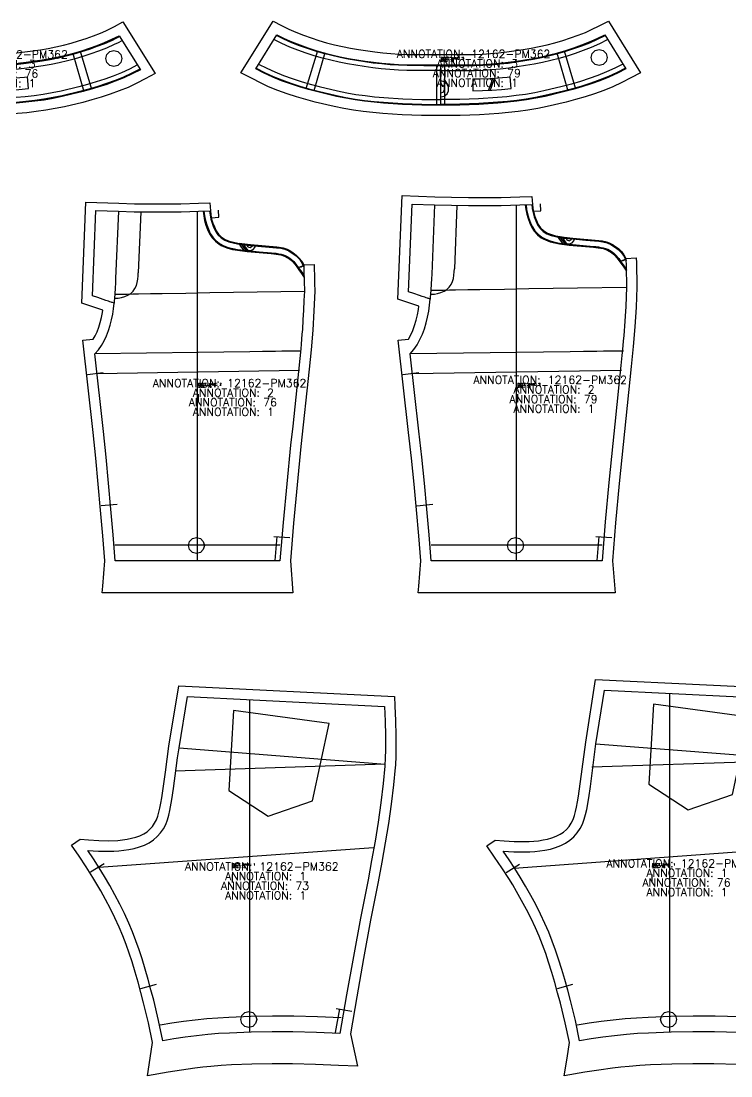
# Model space of a CAD drawing. Extents: x 0 to 3491, y 0 to 2996.
# Drawn here: x 1552 to 2439, y 30 to 1348 of the extents above; entities that cross this region are included whole.
import ezdxf

# ---------------------------------------------------------------- set-up
doc = ezdxf.new("R2010")
doc.units = 0
for name, color, linetype in [('1', 7, 'CONTINUOUS'), ('11', 4, 'CONTINUOUS'), ('14', 7, 'CONTINUOUS'), ('5', 5, 'CONTINUOUS'), ('8', 4, 'CONTINUOUS')]:
    doc.layers.add(name, color=color, linetype=linetype)
doc.styles.get("Standard").update_dxf_attribs({"font": 'txt', "bigfont": ' '})

# ---------------------------------------------------------------- blocks, each defined once
blk = doc.blocks.new('BLK_1_4')
at = {"layer": '1'}
blk.add_lwpolyline([(136.676, 30.3343), (140.1953, 52.3129), (142.8815, 72.0268), (137.7771, 96.7904), (131.9012, 121.6304), (128.511, 134.4808), (125.1208, 147.3312), (121.42, 160.0911), (117.4997, 172.7848), (113.8869, 183.7824), (110.0177, 194.6907), (105.8727, 205.4893), (101.4084, 216.1576), (96.0692, 227.7837), (90.4117, 239.2605), (84.4599, 250.5924), (78.2748, 261.801), (73.5596, 270.0693), (68.6383, 278.2154), (60.0792, 291.5976), (51.3354, 304.8629), (41.8842, 318.7213), (52.623, 326.0464), (63.2043, 325.1395), (75.8118, 324.3294), (88.4024, 324.2393), (99.8407, 324.6911), (105.5105, 325.2813), (111.1447, 326.1365), (116.6729, 327.2236), (122.1048, 328.6726), (127.3201, 330.5329), (132.2974, 332.9053), (136.2254, 335.4992), (139.7784, 338.5958), (142.9432, 342.0947), (145.6256, 345.9704), (147.8188, 350.3718), (149.5447, 355.003), (150.9148, 359.8471), (152.001, 364.7768), (153.3283, 371.342), (154.4437, 377.9465), (159.1005, 410.0882), (161.1827, 426.1988), (163.2648, 442.3094), (175.704, 517.8688), (445.239, 504.4012), (445.8304, 492.6607), (446.5903, 474.0934), (446.9388, 455.7037), (447.0367, 436.9657), (446.8573, 430.0335), (446.2878, 418.4851), (446.116, 415.6485), (444.0479, 394.1383), (441.1514, 369.6922), (437.6617, 345.6365), (433.7347, 321.6434), (429.4843, 297.2969), (424.9695, 272.9972), (415.3802, 224.9104), (415.3782, 224.8996), (415.3763, 224.8887), (406.6626, 176.8846), (398.1802, 129.2238), (390.188, 82.8118), (399.1144, 42.3266), (375.1526, 43.5008), (346.5329, 44.6991), (317.9068, 45.3535), (292.5513, 45.4442), (267.2018, 44.9659), (241.506, 44.0044), (228.6808, 43.2137), (215.8722, 42.1987), (205.8328, 41.2025), (195.8215, 39.9575), (179.1659, 37.5096), (162.5415, 34.8446), (136.676, 30.3343)], close=True, dxfattribs=at)
at = {"layer": '14'}
blk.add_lwpolyline([(155.6918, 74.2524), (150.4639, 99.6287), (144.5035, 124.8211), (141.0619, 137.8669), (137.6202, 150.9126), (133.8622, 163.8662), (129.8798, 176.752), (126.1592, 188.0651), (122.1759, 199.2867), (117.9101, 210.396), (113.3173, 221.3718), (107.841, 233.2988), (102.0386, 245.073), (95.9483, 256.7066), (89.592, 268.1982), (83.0922, 279.4138), (76.3467, 290.483), (69.3368, 301.4136), (62.0776, 312.1884), (75.3391, 311.3263), (88.5815, 311.2405), (94.84, 311.3729), (101.0852, 311.7212), (107.2777, 312.3753), (113.4277, 313.338), (120.0681, 314.68), (126.5897, 316.4565), (132.8459, 318.7294), (138.8, 321.6372), (144.0332, 325.187), (148.7921, 329.3679), (153.0692, 334.0496), (156.7404, 339.2087), (159.4748, 344.5311), (161.6229, 350.1499), (163.3385, 356.0319), (164.7058, 362.022), (167.2748, 375.6672), (169.2004, 389.4668), (172.6635, 414.9379), (174.3951, 427.6735), (176.1267, 440.409), (186.6464, 504.3058), (432.8473, 492.0034), (433.5944, 473.7691), (433.9404, 455.5188), (434.0381, 437.153), (433.7796, 428.2135), (433.2068, 417.2565), (431.1264, 395.5508), (428.2648, 371.4033), (424.7961, 347.5087), (420.8942, 323.6763), (416.6754, 299.5188), (412.1948, 275.4078), (402.6178, 227.3831), (402.6066, 227.3212), (402.6066, 227.3252), (393.9142, 179.4434), (385.3766, 131.4737), (377.1112, 83.4528), (347.7896, 84.6806), (318.4613, 85.3498), (292.2748, 85.4461), (266.0944, 84.9506), (239.0881, 83.9312), (225.6069, 83.114), (212.1466, 82.0258), (197.9879, 80.5204), (183.8638, 78.713), (169.7582, 76.6254), (155.6918, 74.2524)], close=True, dxfattribs=at)
at = {"layer": '5'}
blk.add_line((242.2732, 281.9217), (242.2732, 271.9217), dxfattribs=at)
at = {"layer": '8'}
for p, q in [((264.6509, 84.9053), (264.6509, 500.4081)), ((244.0002, 487.0484), (238.3417, 386.8789)), ((363.6163, 470.7764), (244.0002, 487.0529)), ((342.6727, 373.9994), (363.6163, 470.7719)), ((176.1267, 440.4137), (433.4241, 419.7724)), ((433.4241, 419.7678), (171.0886, 410.9536)), ((238.3417, 386.8834), (287.4115, 354.8964)), ((287.4115, 354.9009), (342.6727, 373.9949)), ((75.9216, 291.058), (419.0009, 315.7087)), ((82.4969, 295.4844), (65.5585, 284.8592)), ((147.3486, 144.4371), (128.0502, 139.2053)), ((376.3831, 114.0634), (371.2, 84.4806)), ((372.3141, 114.728), (392.0212, 111.3223))]:
    blk.add_line(p, q, dxfattribs=at)
blk.add_lwpolyline([(152.6212, 94.018), (167.1182, 96.45), (181.655, 98.5909), (196.21, 100.446), (210.8002, 101.9929), (224.5163, 103.1002), (238.2538, 103.9305), (265.7732, 104.9604), (292.688, 105.4535), (319.6088, 105.34), (349.1895, 104.6472), (378.7628, 103.3845)], dxfattribs=at)
blk.add_lwpolyline([(273.136, 100.8183), (271.7963, 95.8183), (268.136, 92.158), (263.136, 90.8183), (258.136, 92.158), (254.4757, 95.8183), (253.136, 100.8183), (254.4757, 105.8183), (258.136, 109.4785), (263.136, 110.8183), (268.136, 109.4785), (271.7963, 105.8183), (273.136, 100.8183)], close=True, dxfattribs=at)
at = {"layer": '1'}
for s, height, p in [('ANNOTATION: 12162-PM362', 10, (183.5184, 286.9344)), ('SIZE: 73', 2.8, (242.2682, 290.3217)), ('PIECE NAME: 1', 2.8, (242.2682, 293.1217)), ('ANNOTATION: 1', 10, (233.5184, 274.9344)), ('ANNOTATION: 73', 10, (228.5184, 262.9344)), ('ANNOTATION: 1', 10, (233.5184, 250.9344))]:
    blk.add_text(s, height=height, dxfattribs=at).set_placement(p)
blk = doc.blocks.new('BLK_1_5')
at = {"layer": '1'}
blk.add_lwpolyline([(132.6117, 30.4291), (136.3263, 52.5946), (139.1156, 72.0973), (133.9255, 96.6371), (127.9227, 121.3778), (124.4603, 134.1711), (120.9979, 146.9645), (117.2194, 159.6634), (113.2178, 172.2934), (109.5308, 183.2347), (105.5838, 194.083), (101.3572, 204.8175), (96.8076, 215.4167), (91.3562, 226.9908), (85.5832, 238.4103), (79.5129, 249.6797), (73.2071, 260.8215), (68.3831, 269.0687), (63.3514, 277.1895), (54.6056, 290.523), (45.6738, 303.7358), (35.9445, 317.6455), (46.5933, 325.0969), (57.4869, 324.1367), (70.3101, 323.2893), (83.1146, 323.1949), (88.9347, 323.3287), (94.7424, 323.6673), (100.5036, 324.2841), (106.2265, 325.178), (111.8629, 326.3195), (117.3959, 327.8386), (122.6993, 329.7845), (127.7478, 332.2632), (131.8013, 335.0258), (135.4562, 338.3083), (138.7046, 342.0065), (141.4484, 346.0886), (143.7148, 350.7609), (145.4965, 355.6653), (146.9085, 360.7863), (148.0267, 365.9935), (149.3836, 372.8829), (150.5225, 379.8117), (155.2694, 413.5037), (159.5105, 447.275), (171.8677, 525.8558), (449.0118, 512.4166), (449.5822, 500.6347), (450.3397, 481.3685), (450.6891, 462.1699), (450.7861, 442.6604), (450.6073, 435.4795), (450.04, 423.5163), (449.8779, 420.7434), (447.8018, 398.8048), (444.9063, 374.0082), (441.4056, 349.5266), (437.4667, 325.107), (433.2199, 300.4291), (428.7088, 275.7972), (419.1431, 227.116), (419.1399, 227.0982), (419.1367, 227.0803), (410.5414, 179.0382), (401.9357, 129.9697), (393.9374, 82.8335), (402.6956, 42.3728), (378.9667, 43.4977), (349.3332, 44.6979), (319.693, 45.3532), (293.418, 45.4442), (267.1484, 44.9648), (240.5023, 43.9998), (227.2012, 43.2064), (213.916, 42.1879), (203.5005, 41.1881), (193.1122, 39.9385), (175.8274, 37.4814), (158.5727, 34.8071), (132.6117, 30.4291)], close=True, dxfattribs=at)
at = {"layer": '14'}
blk.add_lwpolyline([(151.9418, 74.2524), (146.601, 99.5265), (140.5145, 124.6085), (137.0949, 137.629), (133.4821, 150.5963), (129.6441, 163.4941), (125.578, 176.3212), (121.7753, 187.5938), (117.7057, 198.7711), (113.3497, 209.8317), (108.6621, 220.7535), (103.0645, 232.6396), (97.1368, 244.3669), (90.9177, 255.9484), (84.4299, 267.383), (77.7862, 278.5598), (70.8951, 289.5853), (63.737, 300.4674), (56.3278, 311.1884), (63.0712, 310.6358), (69.8221, 310.286), (83.2965, 310.1961), (89.6673, 310.335), (96.0239, 310.6999), (102.3239, 311.3842), (108.5782, 312.3919), (115.3485, 313.8028), (121.9916, 315.6666), (128.3542, 318.0442), (134.3951, 321.0794), (139.7411, 324.8147), (144.5874, 329.1979), (148.9332, 334.0943), (152.6505, 339.4731), (155.4403, 345.0615), (157.6276, 350.9464), (159.3696, 357.0964), (160.7556, 363.3539), (163.3704, 377.6419), (165.329, 392.083), (168.8529, 418.746), (172.3767, 445.409), (182.8964, 512.3059), (436.5973, 500.0034), (437.3444, 481.017), (437.6904, 462.0137), (437.7881, 442.8904), (437.5296, 433.5823), (436.9626, 422.2912), (434.8764, 400.1918), (432.0148, 375.6843), (428.5464, 351.4353), (424.6442, 327.2476), (420.4257, 302.7317), (415.9448, 278.2615), (406.3678, 229.5228), (406.3629, 229.4956), (406.3629, 229.4996), (397.6642, 180.8704), (389.1266, 132.1876), (380.8612, 83.4528), (350.5463, 84.6806), (320.2246, 85.3498), (293.1512, 85.4461), (266.084, 84.9506), (238.1653, 83.9313), (224.2269, 83.1141), (210.3088, 82.0258), (195.6735, 80.5207), (181.0718, 78.7133), (166.4878, 76.6257), (151.9418, 74.2524)], close=True, dxfattribs=at)
at = {"layer": '5'}
blk.add_line((242.2732, 281.9217), (242.2732, 271.9217), dxfattribs=at)
at = {"layer": '8'}
for p, q in [((264.6509, 84.9053), (264.6509, 508.3414)), ((244.0002, 495.0484), (238.3417, 394.879)), ((363.6163, 478.7765), (244.0002, 495.0529)), ((342.6727, 381.9994), (363.6163, 478.772)), ((172.3767, 445.4137), (437.1741, 424.7724)), ((437.1741, 424.7678), (167.3386, 415.9536)), ((238.3417, 394.8834), (287.4115, 362.8964)), ((287.4115, 362.9009), (342.6727, 381.9949)), ((70.1715, 290.0581), (422.0001, 315.7087)), ((76.8958, 294.6561), (60.0504, 283.8845)), ((142.9883, 144.3521), (123.736, 138.9522)), ((380.1331, 114.0634), (374.95, 84.4806)), ((375.9869, 114.7137), (395.7037, 111.3626))]:
    blk.add_line(p, q, dxfattribs=at)
blk.add_lwpolyline([(148.8712, 94.018), (163.852, 96.4503), (178.8715, 98.5912), (193.9086, 100.4462), (208.9798, 101.9929), (223.1526, 103.1003), (237.3462, 103.9306), (265.7758, 104.9604), (293.5834, 105.4535), (321.3971, 105.34), (351.9586, 104.6472), (382.5128, 103.3845)], dxfattribs=at)
blk.add_lwpolyline([(273.136, 100.8183), (271.7963, 95.8183), (268.136, 92.158), (263.136, 90.8183), (258.136, 92.158), (254.4757, 95.8183), (253.136, 100.8183), (254.4757, 105.8183), (258.136, 109.4785), (263.136, 110.8183), (268.136, 109.4785), (271.7963, 105.8183), (273.136, 100.8183)], close=True, dxfattribs=at)
at = {"layer": '1'}
for s, height, p in [('ANNOTATION: 12162-PM362', 10, (185.3931, 290.9279)), ('SIZE: 76', 2.8, (242.2682, 290.3217)), ('PIECE NAME: 1', 2.8, (242.2682, 293.1217)), ('ANNOTATION: 76', 10, (230.3931, 266.9279)), ('ANNOTATION: 1', 10, (235.3931, 278.9279)), ('ANNOTATION: 1', 10, (235.3931, 254.9279))]:
    blk.add_text(s, height=height, dxfattribs=at).set_placement(p)
blk = doc.blocks.new('BLK_2_5')
at = {"layer": '1'}
blk.add_lwpolyline([(59.3447, 30.0009), (60.0387, 38.5774), (62.423, 70.0003), (60.0387, 101.4231), (57.3378, 133.6414), (54.3743, 166.0043), (51.2145, 198.2945), (47.8454, 230.5904), (35.1248, 345.7612), (48.0455, 347.1758), (50.4345, 351.3327), (52.8601, 356.4889), (55.0259, 362.1871), (56.8188, 368.0221), (58.3786, 374.1729), (59.6105, 380.3983), (60.0592, 383.2238), (33.739, 392.2749), (38.9824, 518.4376), (79.9133, 516.9168), (99.6182, 516.4312), (119.4073, 516.1688), (138.5061, 516.1463), (157.6043, 516.3284), (179.4085, 516.9346), (193.6453, 517.5359), (194.4296, 507.563), (195.0094, 502.3556), (196.0317, 497.257), (197.4887, 492.2404), (199.393, 487.3795), (201.6699, 482.5791), (204.5782, 478.2313), (208.4561, 474.5995), (212.9586, 471.7317), (217.9626, 469.7364), (223.2342, 468.3473), (228.5494, 467.2814), (233.9254, 466.4982), (244.725, 465.358), (266.4061, 463.4074), (277.2518, 462.3667), (282.6677, 461.6889), (287.9259, 460.4907), (292.8194, 458.2655), (297.412, 455.3939), (301.7049, 452.214), (305.5416, 448.5389), (308.6968, 444.3825), (311.1001, 440.0199), (324.0917, 440.4808), (324.2803, 435.0197), (324.5214, 426.7661), (324.694, 416.9427), (324.8665, 407.1192), (323.8329, 382.5522), (322.3324, 358.3384), (320.2572, 333.8704), (317.8609, 309.4276), (307.6125, 213.0439), (302.7221, 165.1097), (298.164, 117.0349), (294.3343, 70.0015), (297.5509, 30.0003), (59.3447, 30.0009)], close=True, dxfattribs=at)
at = {"layer": '11'}
blk.add_line((59.3447, 30.0049), (59.3447, 29.9969), dxfattribs=at)
at = {"layer": '5'}
blk.add_line((179.3081, 278.219), (179.3081, 268.219), dxfattribs=at)
at = {"layer": '8'}
for p, q in [((47.1304, 401.417), (51.5585, 507.9634)), ((51.5585, 507.9674), (79.5419, 506.9234)), ((79.541, 506.9184), (76.0864, 422.9541)), ((107.5228, 506.2337), (104.385, 430.1715)), ((178.3773, 70.0003), (178.3773, 507.0602)), ((194.436, 507.5635), (194.8681, 503.3281)), ((194.8681, 503.3326), (195.3244, 498.8667)), ((205.0357, 499.4722), (204.4668, 508.1866)), ((195.6579, 498.8874), (205.0357, 499.4677)), ((232.1765, 466.7307), (239.4058, 456.8375)), ((60.7241, 304.9454), (40.8499, 302.7511)), ((52.5241, 304.2312), (305.6618, 308.4585)), ((77.806, 140.4843), (57.8906, 138.7033)), ((273.6864, 100.7319), (293.6184, 99.0857)), ((275.3164, 70.4702), (277.7742, 100.4204)), ((75.2444, 90.0003), (281.2978, 90.0003)), ((281.2978, 70.0003), (75.4568, 70.0055)), ((75.4568, 69.9975), (75.4588, 70.0015))]:
    blk.add_line(p, q, dxfattribs=at)
for points in [[(79.5419, 506.9274), (99.4406, 506.4329), (119.3411, 506.169), (138.5458, 506.1463), (157.7499, 506.3294), (179.764, 506.9409), (194.4296, 507.5675)], [(185.4391, 507.0969), (186.0937, 501.155), (187.2427, 495.3332), (188.8626, 489.6982), (190.9652, 484.2255), (193.4533, 478.8497), (196.5744, 473.8877), (200.6393, 469.533), (205.3616, 465.8837), (207.9513, 464.3641), (210.6491, 463.0377), (216.2982, 460.8879), (222.1572, 459.3467), (228.1423, 458.2514), (240.2066, 456.7569), (270.5031, 454.0952)], [(186.4382, 507.1442), (187.0828, 501.2966), (188.2147, 495.5671), (189.8156, 490.0047), (191.8908, 484.6015), (194.324, 479.3388), (197.3764, 474.4805), (201.3217, 470.2527), (205.9091, 466.713), (211.0726, 463.9353), (216.589, 461.8389), (222.3794, 460.3182), (228.2937, 459.2366), (240.2923, 457.7515), (255.4499, 456.4212), (270.6075, 455.091)], [(193.4307, 507.5088), (194.0197, 502.213), (195.0588, 497.0278), (196.5374, 491.9294), (198.4729, 486.9907), (200.8126, 482.0654), (203.8021, 477.6061), (207.8332, 473.8337), (212.5076, 470.8467), (217.6162, 468.8027), (223.0001, 467.3801), (228.3663, 466.301), (233.7951, 465.5096), (244.6563, 464.3619), (277.1413, 461.3736)], [(194.4316, 507.5635), (195.0082, 502.3627), (196.0302, 497.2634), (197.4917, 492.2345), (199.4006, 487.3614), (201.6726, 482.5718), (204.5758, 478.2344), (208.4545, 474.6058), (212.9577, 471.7362), (217.9534, 469.7387), (223.2168, 468.3512), (228.5403, 467.2832), (233.9248, 466.5023), (244.7436, 465.3562), (277.2493, 462.3671)], [(229.3966, 467.1439), (230.3126, 465.8905), (230.7706, 465.2638), (231.2286, 464.6371), (232.1446, 463.3836), (233.0606, 462.1302), (234.8925, 459.6233), (236.7245, 457.1165)], [(234.9139, 466.374), (236.7048, 463.9233), (238.4956, 461.4726), (240.2864, 459.0218), (242.0773, 456.5711)], [(236.0943, 466.1385), (236.5356, 462.8303), (238.3688, 460.0408), (241.2307, 458.323), (244.5541, 458.0171), (247.6815, 459.1835), (249.9932, 461.5913), (251.0311, 464.763)], [(239.8287, 465.7947), (240.3973, 464.2704), (240.9658, 462.746), (242.5122, 462.2401), (244.0585, 461.7341), (245.4182, 462.6277), (246.7778, 463.5212), (247.297, 465.1088)], [(277.1413, 461.3776), (282.4422, 460.7142), (287.5887, 459.5454), (292.3458, 457.4033), (296.783, 454.5963), (301.4425, 451.0497), (305.5575, 446.9422), (308.8186, 442.3074), (311.346, 437.0648)], [(277.2493, 462.3711), (279.9584, 462.0277), (281.3129, 461.8579), (282.6674, 461.6842), (285.2978, 461.089), (287.9281, 460.4899), (290.3688, 459.381), (292.8096, 458.272), (295.1002, 456.8402), (297.3909, 455.4084), (299.5427, 453.815), (301.6945, 452.2215), (305.5416, 448.5434), (308.6971, 444.387), (311.1001, 440.0248)], [(270.5031, 454.0992), (276.5365, 453.4), (282.5176, 452.3284), (288.2003, 450.4838), (293.2766, 447.3441), (295.6148, 445.4403), (297.7907, 443.3509), (301.5291, 438.7995), (304.9221, 433.9126), (308.3187, 429.0677), (311.7153, 424.2227)], [(270.6075, 455.095), (273.6408, 454.7404), (276.6741, 454.3898), (279.7437, 453.8367), (282.8133, 453.2835), (285.7824, 452.4707), (288.6464, 451.3855), (291.343, 449.8972), (293.8839, 448.1355), (296.3016, 446.1718), (298.5592, 444.0235), (302.1102, 439.7527), (305.3219, 435.1503), (308.496, 430.6372), (311.6701, 426.1241)], [(303.4517, 436.7087), (304.5043, 436.9117), (305.5568, 437.1147), (306.6094, 437.3177), (307.1356, 437.4192), (307.6619, 437.5207), (309.2066, 438.3151), (310.7512, 439.1095), (311.0445, 440.1359)], [(303.658, 436.2533), (307.4553, 437.976), (309.3539, 438.8373), (311.2526, 439.6986)], [(311.1021, 440.0208), (311.3643, 432.1412), (311.8636, 407.248)], [(76.0864, 422.9501), (75.7716, 417.0388), (75.4568, 411.1274), (74.9685, 403.2486)], [(75.1809, 398.253), (79.3524, 398.5566), (83.4329, 399.2661), (87.5264, 400.3259), (91.4065, 401.9053), (94.9172, 404.1329), (97.9446, 406.9517), (100.277, 410.3082), (101.9924, 414.0537), (103.0661, 418.0311), (103.7112, 422.1421), (104.1757, 426.1357), (104.385, 430.167)], [(74.0731, 392.1479), (72.3892, 392.731), (71.5472, 393.0205), (70.7053, 393.31), (69.0213, 393.8891), (67.3374, 394.4682), (63.9696, 395.6263), (60.6018, 396.7845), (53.8661, 399.1007), (47.1304, 401.421)], [(74.9685, 403.2441), (74.6524, 398.8047), (74.2922, 394.3687), (74.0737, 392.1519)], [(75.2517, 403.253), (78.9488, 403.3155), (82.6458, 403.378), (86.3429, 403.4405), (90.0399, 403.503), (97.4341, 403.628), (104.8282, 403.7529), (119.6164, 404.0029), (134.4047, 404.2529), (163.9812, 404.7528), (193.5577, 405.2527), (252.7106, 406.2526), (311.8636, 407.2525)], [(311.8656, 407.252), (311.3577, 395.2488), (310.8519, 383.2457), (310.109, 371.2596), (309.366, 359.2734), (308.8509, 353.203), (308.3358, 347.1326), (307.8206, 341.0621), (307.3055, 334.9917), (306.1163, 322.8634), (304.927, 310.735), (302.3695, 286.6822), (299.8119, 262.6295), (297.2544, 238.5767), (294.6969, 214.5239)], [(50.0502, 328.916), (54.5303, 333.9337), (58.4542, 339.3137), (61.9024, 345.2191), (64.8287, 351.413), (67.3001, 357.897), (69.3435, 364.5388), (71.0647, 371.3229), (72.4218, 378.1902), (73.428, 385.1401), (74.0731, 392.1559)], [(308.0129, 332.2928), (299.9516, 332.1874), (291.8902, 332.082), (283.8289, 331.9766), (275.7676, 331.8713), (259.6449, 331.6605), (243.5222, 331.4497), (211.2769, 331.0282), (179.0316, 330.6067), (114.5409, 329.7636), (50.0502, 328.9245)], [(75.4568, 70.0015), (72.9995, 102.4315), (70.2825, 134.8407), (67.3165, 167.228), (64.1488, 199.5963), (60.7748, 231.943), (50.0502, 328.92)], [(294.6969, 214.5279), (289.786, 166.3942), (285.2187, 118.2277), (281.2978, 70.0043)]]:
    blk.add_lwpolyline(points, dxfattribs=at)
blk.add_lwpolyline([(186.9631, 89.3285), (185.6234, 84.3285), (181.9631, 80.6682), (176.9631, 79.3285), (171.9631, 80.6682), (168.3029, 84.3285), (166.9631, 89.3285), (168.3029, 94.3285), (171.9631, 97.9887), (176.9631, 99.3285), (181.9631, 97.9887), (185.6234, 94.3285), (186.9631, 89.3285)], close=True, dxfattribs=at)
at = {"layer": '1'}
for s, height, p in [('ANNOTATION: 12162-PM362', 10, (122.4332, 287.2188)), ('PIECE NAME: 2', 2.8, (179.3081, 289.419)), ('ANNOTATION: 2', 10, (172.4332, 275.2188)), ('SIZE: 76', 2.8, (179.3081, 286.619)), ('ANNOTATION: 76', 10, (167.4332, 263.2188)), ('ANNOTATION: 1', 10, (172.4332, 251.2188))]:
    blk.add_text(s, height=height, dxfattribs=at).set_placement(p)
blk = doc.blocks.new('BLK_2_6')
at = {"layer": '1'}
blk.add_lwpolyline([(55.436, 30.0024), (56.1691, 38.6442), (58.6691, 70.0012), (56.1691, 101.3563), (53.3114, 133.9379), (50.2548, 165.9604), (46.9692, 198.2506), (43.4893, 230.4231), (30.2923, 345.854), (43.2095, 347.3204), (46.0928, 352.4584), (48.6583, 358.1067), (50.9512, 364.3557), (52.846, 370.7455), (54.4841, 377.4351), (55.776, 384.2006), (56.3751, 388.2012), (30, 397.2711), (35.2211, 526.438), (76.1627, 524.917), (97.156, 524.4315), (118.2498, 524.1688), (138.6013, 524.1461), (158.9526, 524.3282), (182.2232, 524.9353), (197.3989, 525.5362), (198.1796, 515.563), (198.7573, 510.3634), (199.7781, 505.2726), (201.2399, 500.2405), (203.1494, 495.3644), (205.4229, 490.5717), (208.3282, 486.2315), (212.2067, 482.5997), (216.7102, 479.7309), (221.7037, 477.7386), (226.965, 476.3517), (232.2821, 475.2846), (237.6602, 474.5002), (248.4603, 473.3594), (270.1687, 471.4063), (281.0067, 470.3663), (286.4217, 469.6867), (291.6796, 468.4894), (296.5395, 466.2852), (301.0994, 463.4367), (305.4268, 460.2336), (309.2962, 456.5336), (312.4511, 452.3817), (314.8058, 448.1143), (327.7977, 448.5812), (328.012, 442.3764), (328.2784, 432.9842), (328.4473, 422.5462), (328.6162, 412.1082), (327.5814, 387.1817), (326.0796, 362.5903), (324.0065, 337.7905), (321.6131, 313.0156), (311.3784, 215.3369), (306.4742, 166.5574), (301.9063, 117.663), (298.0834, 70.0036), (301.2493, 30.0003), (55.436, 30.0024)], close=True, dxfattribs=at)
at = {"layer": '11'}
blk.add_line((55.436, 30.0064), (55.436, 29.9984), dxfattribs=at)
at = {"layer": '5'}
blk.add_line((179.3081, 278.219), (179.3081, 268.219), dxfattribs=at)
at = {"layer": '8'}
for p, q in [((43.3804, 406.417), (47.8085, 515.9634)), ((47.8085, 515.9674), (75.7925, 514.9233)), ((75.791, 514.9184), (72.3434, 428.5245)), ((103.7728, 514.2337), (100.635, 435.1715)), ((178.3773, 70.0003), (178.3773, 515.0602)), ((198.186, 515.5635), (198.6187, 511.3244)), ((208.7857, 507.4722), (208.2168, 516.1866)), ((198.6187, 511.3288), (199.0744, 506.8667)), ((199.4079, 506.8873), (208.7857, 507.4677)), ((228.8085, 475.949), (236.369, 465.6031)), ((56.0659, 304.9854), (36.2002, 302.7149)), ((47.7742, 304.2312), (309.4118, 308.4585)), ((73.7869, 140.4929), (53.8778, 138.6373)), ((277.3995, 100.7171), (297.3345, 99.107)), ((279.0664, 70.4702), (281.5242, 100.4204)), ((71.4944, 90.0003), (285.0478, 90.0003)), ((285.0478, 70.0003), (71.7068, 70.0055)), ((71.7068, 69.9975), (71.7088, 70.0015))]:
    blk.add_line(p, q, dxfattribs=at)
for points in [[(75.7925, 514.9273), (96.9899, 514.4328), (118.1893, 514.1689), (138.6477, 514.1462), (159.1055, 514.3293), (182.5567, 514.9408), (198.1796, 515.5675)], [(189.1891, 515.0968), (189.8437, 509.1551), (190.9927, 503.3331), (192.6126, 497.6981), (194.7152, 492.2255), (197.2033, 486.8497), (200.3244, 481.8878), (204.3893, 477.533), (209.1116, 473.8837), (211.7013, 472.3641), (214.3991, 471.0376), (220.0482, 468.8879), (225.9072, 467.3467), (231.8923, 466.2514), (243.9566, 464.7569), (274.2531, 462.0952)], [(190.1882, 515.1442), (190.8328, 509.2966), (191.9647, 503.5671), (193.5656, 498.0047), (195.6408, 492.6016), (198.074, 487.3389), (201.1264, 482.4805), (205.0717, 478.2527), (209.6591, 474.713), (214.8226, 471.9354), (220.339, 469.839), (226.1294, 468.3182), (232.0437, 467.2366), (244.0423, 465.7515), (274.3575, 463.091)], [(197.1807, 515.5088), (197.7697, 510.213), (198.8088, 505.0277), (200.2874, 499.9294), (202.2229, 494.9906), (204.5626, 490.0653), (207.5521, 485.6061), (211.5832, 481.8337), (216.2576, 478.8467), (221.3662, 476.8026), (226.7501, 475.3801), (232.1163, 474.301), (237.5451, 473.5096), (248.4063, 472.3619), (264.6488, 470.8678), (280.8913, 469.3776)], [(198.1816, 515.5635), (198.7582, 510.3587), (199.7802, 505.2634), (201.2417, 500.2345), (203.1506, 495.3574), (205.4226, 490.5763), (208.3258, 486.2344), (212.2045, 482.6018), (216.7077, 479.7321), (221.7034, 477.7432), (226.9668, 476.3473), (232.2903, 475.2833), (237.6748, 474.4982), (248.4936, 473.3563), (280.9993, 470.3671)], [(231.6946, 475.3897), (232.6189, 474.1248), (233.081, 473.4924), (233.5432, 472.86), (234.4675, 471.5951), (235.3918, 470.3303), (237.2404, 467.8005), (239.089, 465.2708)], [(234.5047, 474.9341), (235.4141, 473.6896), (235.8688, 473.0673), (236.3235, 472.4451), (237.2329, 471.2006), (238.1424, 469.956), (239.9612, 467.467), (241.78, 464.978)], [(236.0012, 474.4786), (236.4425, 471.1701), (238.2757, 468.3807), (241.1376, 466.6628), (244.4613, 466.3569), (247.5888, 467.5233), (249.9002, 469.9311), (250.9384, 473.1035)], [(239.7357, 474.1348), (240.8728, 471.0858), (243.9657, 470.0739), (246.6848, 471.8611), (247.2039, 473.4472)], [(274.2531, 462.0992), (280.2865, 461.3999), (286.2676, 460.3285), (291.9503, 458.4837), (297.0266, 455.344), (299.3648, 453.4403), (301.5407, 451.3509), (305.2791, 446.7996), (308.6721, 441.9126), (312.0687, 437.0676), (315.4653, 432.2227)], [(274.3575, 463.095), (277.3908, 462.7404), (280.4241, 462.3898), (283.4937, 461.8366), (286.5633, 461.2835), (289.5324, 460.4708), (292.3964, 459.3855), (295.093, 457.8972), (297.6339, 456.1355), (300.0516, 454.1719), (302.3092, 452.0236), (305.8602, 447.7528), (309.0719, 443.1503), (312.246, 438.6372), (315.4201, 434.1241)], [(280.8913, 469.3736), (286.1922, 468.7142), (291.3387, 467.5454), (296.0958, 465.4032), (300.533, 462.5963), (305.1925, 459.0497), (309.3075, 454.9422), (312.5686, 450.3074), (315.096, 445.0648)], [(280.9993, 470.3711), (283.7084, 470.0277), (285.0629, 469.8579), (286.4174, 469.6882), (289.0478, 469.0891), (291.6781, 468.4939), (294.1188, 467.3809), (296.5596, 466.2719), (298.8502, 464.8402), (301.1409, 463.4084), (303.2927, 461.8149), (305.4445, 460.2215), (309.2916, 456.5389), (312.4471, 452.3831), (314.8061, 448.1089)], [(71.4309, 403.253), (75.6024, 403.5566), (79.6829, 404.2661), (83.7764, 405.3259), (87.6565, 406.9053), (91.1672, 409.1329), (94.1946, 411.9517), (96.527, 415.3082), (98.2424, 419.0537), (99.3161, 423.0311), (99.9612, 427.1421), (100.4257, 431.1357), (100.635, 435.167)], [(307.2017, 444.7086), (308.2543, 444.9116), (309.3068, 445.1146), (310.3594, 445.3176), (310.8856, 445.4191), (311.4119, 445.5206), (312.9566, 446.315), (314.5012, 447.1094), (314.7945, 448.1353)], [(307.408, 444.2533), (311.2053, 445.976), (313.1039, 446.8373), (315.0026, 447.6986)], [(314.8081, 448.1129), (315.1449, 437.7984), (315.6136, 412.248)], [(72.3434, 428.5205), (72.0273, 422.438), (71.7111, 416.3555), (71.2185, 408.2486)], [(71.5017, 408.253), (75.3159, 408.3155), (79.1302, 408.378), (82.9444, 408.4405), (86.7587, 408.503), (94.3872, 408.628), (102.0157, 408.7529), (117.2727, 409.0029), (132.5297, 409.2529), (163.0437, 409.7528), (193.5577, 410.2527), (254.5856, 411.2526), (315.6136, 412.2525)], [(315.6156, 412.252), (315.1077, 400.0712), (314.6019, 387.8903), (313.859, 375.7262), (313.116, 363.5621), (312.601, 357.4018), (312.086, 351.2415), (311.5711, 345.0811), (311.0561, 338.9208), (309.8667, 326.6124), (308.6773, 314.304), (306.1197, 289.8946), (303.5621, 265.4853), (301.0045, 241.0759), (298.4469, 216.6665)], [(70.3231, 397.1479), (68.6392, 397.731), (67.7972, 398.0205), (66.9553, 398.31), (65.2713, 398.8891), (63.5874, 399.4682), (60.2196, 400.6263), (56.8518, 401.7845), (50.1161, 404.1007), (43.3804, 406.421)], [(45.3005, 328.9159), (49.9733, 334.3395), (54.0542, 340.1355), (57.6503, 346.5159), (60.6939, 353.1916), (63.2702, 360.1934), (65.3964, 367.3553), (67.1902, 374.6787), (68.6032, 382.0861), (69.6514, 389.5879), (70.3231, 397.1559)], [(71.2185, 408.2441), (70.9024, 403.8047), (70.5422, 399.3687), (70.3237, 397.1519)], [(311.7629, 332.2928), (303.436, 332.1874), (295.109, 332.082), (286.7821, 331.9766), (278.4551, 331.8713), (261.8012, 331.6605), (245.1473, 331.4497), (211.8395, 331.0282), (178.5317, 330.6067), (111.9161, 329.7636), (45.3005, 328.9245)], [(71.7068, 70.0015), (69.1243, 102.4343), (66.2825, 134.8453), (63.1918, 167.2334), (59.8989, 199.6017), (56.3998, 231.9476), (45.3005, 328.9199)], [(298.4469, 216.6705), (293.536, 167.8233), (288.9687, 118.9427), (285.0478, 70.0043)]]:
    blk.add_lwpolyline(points, dxfattribs=at)
blk.add_lwpolyline([(186.9631, 89.3285), (185.6234, 84.3285), (181.9631, 80.6682), (176.9631, 79.3285), (171.9631, 80.6682), (168.3029, 84.3285), (166.9631, 89.3285), (168.3029, 94.3285), (171.9631, 97.9887), (176.9631, 99.3285), (181.9631, 97.9887), (185.6234, 94.3285), (186.9631, 89.3285)], close=True, dxfattribs=at)
at = {"layer": '1'}
for s, height, p in [('ANNOTATION: 12162-PM362', 10, (124.3081, 291.219)), ('PIECE NAME: 2', 2.8, (179.3081, 289.419)), ('ANNOTATION: 79', 10, (169.3081, 267.219)), ('ANNOTATION: 2', 10, (174.3081, 279.219)), ('SIZE: 79', 2.8, (179.3081, 286.619)), ('ANNOTATION: 1', 10, (174.3081, 255.219))]:
    blk.add_text(s, height=height, dxfattribs=at).set_placement(p)
blk = doc.blocks.new('BLK_3_5')
at = {"layer": '1'}
blk.add_lwpolyline([(37.3459, 82.5061), (77.4146, 147.0431), (88.1143, 141.4229), (96.6529, 137.1231), (105.3607, 133.2264), (114.3964, 129.7155), (123.5556, 126.5201), (132.8479, 123.4688), (142.219, 120.6738), (151.6199, 118.1896), (161.0919, 115.993), (170.7154, 114.0979), (180.3845, 112.4376), (200.0788, 109.5469), (209.8261, 108.3907), (219.5963, 107.4763), (229.3891, 106.8942), (239.1953, 106.5516), (259.2151, 106.3822), (279.5572, 106.2918), (319.8337, 106.5512), (329.6442, 106.8937), (339.4409, 107.4758), (349.2127, 108.3904), (358.9615, 109.5463), (378.5657, 112.4221), (388.2831, 114.0901), (397.9538, 115.9932), (407.4317, 118.1911), (416.8381, 120.6773), (426.2018, 123.4702), (435.4865, 126.5194), (444.6561, 129.7189), (453.7018, 133.2341), (460.2433, 136.115), (470.9299, 141.4232), (481.6284, 147.0443), (521.6983, 82.5064), (509.5505, 75.9459), (498.8492, 70.3959), (487.9319, 65.3407), (476.7939, 60.8187), (465.485, 56.7255), (454.2115, 53.0338), (442.8351, 49.663), (431.4463, 46.5784), (408.4525, 41.1071), (396.8567, 38.7433), (385.1026, 36.7031), (373.2956, 34.9986), (361.5329, 33.6991), (349.7406, 32.665), (326.3556, 31.084), (302.8885, 30.1572), (291.1319, 30.0062), (279.5252, 30.0623), (267.9117, 30.0063), (256.1548, 30.1572), (232.6987, 31.0833), (209.2667, 32.6679), (197.4869, 33.7012), (185.7373, 35), (173.938, 36.7035), (162.1912, 38.7424), (150.586, 41.1085), (127.6032, 46.5766), (116.2345, 49.6559), (104.8426, 53.0313), (93.5535, 56.7275), (82.2516, 60.8179), (71.1206, 65.3371), (62.9077, 69.0828), (49.4937, 75.9459), (37.3459, 82.5061)], close=True, dxfattribs=at)
at = {"layer": '14'}
blk.add_lwpolyline([(55.6751, 87.3822), (82.0789, 129.9092), (91.1243, 125.3605), (100.3467, 121.2319), (109.7827, 117.5609), (119.3482, 114.2197), (128.9786, 111.0567), (138.6914, 108.1613), (148.498, 105.571), (158.3783, 103.2792), (168.3338, 101.3182), (178.3368, 99.5997), (198.4229, 96.6527), (208.5065, 95.4586), (218.6145, 94.5133), (228.7503, 93.911), (238.9002, 93.5548), (259.2108, 93.3821), (269.3665, 93.3369), (279.5221, 93.2917), (299.8331, 93.4232), (320.1441, 93.5548), (330.2939, 93.911), (340.4297, 94.5133), (350.5377, 95.4586), (360.6214, 96.6527), (380.7074, 99.5997), (390.7105, 101.3182), (400.6659, 103.2792), (410.5463, 105.571), (420.3528, 108.1613), (430.0656, 111.0567), (439.6961, 114.2197), (449.2615, 117.5609), (458.6975, 121.2319), (467.92, 125.3605), (472.4427, 127.6348), (476.9654, 129.9092), (503.3692, 87.3822), (493.1638, 82.086), (482.7515, 77.2642), (472.0941, 72.9386), (461.2726, 69.0242), (450.329, 65.4416), (439.2859, 62.1692), (428.1635, 59.1578), (405.7361, 53.8208), (394.4409, 51.5169), (383.0762, 49.543), (371.6602, 47.8955), (360.1929, 46.63), (348.6963, 45.623), (325.6684, 44.0658), (302.605, 43.1542), (291.0657, 43.006), (279.5221, 43.0631), (267.9785, 43.006), (256.4392, 43.1542), (233.3759, 44.0658), (210.3479, 45.623), (198.8513, 46.63), (187.3841, 47.8955), (175.968, 49.543), (164.6033, 51.5169), (153.3081, 53.8208), (130.8808, 59.1578), (119.7583, 62.1692), (108.7152, 65.4416), (97.7716, 69.0242), (86.9501, 72.9386), (76.2928, 77.2642), (65.8805, 82.086), (55.6751, 87.3822)], close=True, dxfattribs=at)
at = {"layer": '5'}
blk.add_line((279.5223, 89.0707), (279.5223, 79.0707), dxfattribs=at)
at = {"layer": '8'}
for p, q in [((131.0572, 110.412), (116.7395, 63.034)), ((140.1544, 107.7565), (126.3336, 60.3576)), ((418.8898, 107.7565), (432.7106, 60.3576)), ((427.9871, 110.412), (442.3047, 63.034)), ((274.5221, 43.0144), (274.5221, 93.3062)), ((279.5221, 43.0676), (279.5221, 93.2962)), ((284.5221, 43.0144), (284.5221, 93.3062)), ((340.6519, 76.7667), (335.4615, 61.68)), ((342.8089, 76.89), (337.6136, 61.7887)), ((363.6292, 63.7976), (362.2925, 78.5034))]:
    blk.add_line(p, q, dxfattribs=at)
for points in [[(97.6752, 114.7739), (87.9337, 119.1397), (83.1557, 121.5449), (78.3777, 123.9502)], [(99.9628, 120.3136), (90.6662, 124.4729), (86.1071, 126.7661), (81.5479, 129.0593)], [(279.5221, 92.2963), (259.1983, 92.4238), (238.8745, 92.5553), (228.6991, 92.9128), (218.5376, 93.517), (208.3985, 94.4655), (198.2837, 95.6633), (178.1861, 98.6121), (168.1616, 100.3341), (158.1848, 102.2991), (148.2697, 104.5989), (138.429, 107.1978), (128.6985, 110.0979), (119.0503, 113.2663), (109.4416, 116.6219), (99.9628, 120.3096)], [(279.5221, 92.2918), (299.8459, 92.4235), (320.1697, 92.5553), (330.3452, 92.9128), (340.5066, 93.517), (350.6458, 94.4655), (360.7605, 95.6633), (380.8582, 98.6121), (390.8826, 100.3341), (400.8594, 102.2991), (410.7746, 104.5989), (420.6153, 107.1978), (430.3458, 110.0979), (439.9939, 113.2663), (449.6027, 116.6219), (459.0814, 120.3096)], [(459.0814, 120.3136), (468.378, 124.4729), (472.9372, 126.7661), (477.4964, 129.0593)], [(461.369, 114.7739), (471.1106, 119.1397), (475.8885, 121.5449), (480.6665, 123.9502)], [(279.5221, 86.2962), (259.1574, 86.4244), (238.7928, 86.5565), (228.4534, 86.9205), (218.1287, 87.5341), (207.8366, 88.4961), (197.569, 89.7109), (177.2736, 92.6873), (167.1051, 94.4339), (156.9849, 96.4271), (146.8775, 98.7708), (136.8457, 101.4184), (126.9635, 104.3612), (117.1656, 107.5776), (107.3529, 111.0017), (97.6752, 114.7699)], [(279.5221, 86.2917), (299.8868, 86.4241), (320.2515, 86.5565), (330.5908, 86.9205), (340.9156, 87.5341), (351.2076, 88.4961), (361.4752, 89.7109), (381.7707, 92.6873), (391.9391, 94.4339), (402.0594, 96.4271), (412.1668, 98.7708), (422.1985, 101.4184), (432.0807, 104.3612), (441.8787, 107.5776), (451.6913, 111.0017), (461.369, 114.7699)], [(59.372, 93.3366), (69.1236, 88.2798), (79.0741, 83.6802), (89.4657, 79.4642), (100.0159, 75.6469), (110.7758, 72.1247), (121.6327, 68.9066), (132.6117, 65.9341), (154.7382, 60.6673), (165.8765, 58.3944), (177.0203, 56.4577), (188.2141, 54.8423), (199.5145, 53.5956), (210.8435, 52.6038), (233.7378, 51.0553)], [(499.6723, 93.3366), (489.9207, 88.2798), (479.9701, 83.6802), (469.5786, 79.4642), (459.0283, 75.6469), (448.2685, 72.1247), (437.4115, 68.9066), (426.4325, 65.9341), (404.3061, 60.6673), (393.1678, 58.3944), (382.024, 56.4577), (370.8301, 54.8423), (359.5298, 53.5956), (348.2007, 52.6038), (325.3064, 51.0553)], [(56.2036, 88.2327), (66.3428, 82.9712), (76.6877, 78.1817), (87.3065, 73.8717), (98.0884, 69.9715), (109.0082, 66.3967), (120.0275, 63.1311), (131.1267, 60.126), (153.512, 54.7989), (164.7888, 52.4985), (176.1188, 50.5305), (187.5, 48.8881), (198.9368, 47.6258), (210.4029, 46.6214), (233.4424, 45.0634)], [(502.8406, 88.2327), (492.7014, 82.9712), (482.3566, 78.1817), (471.7377, 73.8717), (460.9558, 69.9715), (450.036, 66.3967), (439.0168, 63.1311), (427.9175, 60.126), (405.5323, 54.7989), (394.2554, 52.4985), (382.9254, 50.5305), (371.5442, 48.8881), (360.1075, 47.6258), (348.6414, 46.6214), (325.6018, 45.0634)], [(279.5221, 53.2939), (283.8611, 54.2842), (287.3407, 57.059), (289.2716, 61.0687), (289.2716, 65.5191), (287.3407, 69.5288), (283.8611, 72.3036), (279.5221, 73.2939)], [(279.5221, 58.2939), (282.6398, 59.3847), (284.397, 62.1813), (284.0271, 65.4633), (281.6916, 67.7987), (279.5221, 68.2939)], [(315.7776, 75.9159), (315.7645, 72.1834), (315.7514, 68.4509), (315.7382, 64.7185), (315.7251, 60.986)], [(315.7776, 75.9211), (324.3543, 76.1063), (337.2132, 76.586), (352.8528, 77.6029), (358.5193, 78.1119), (362.2925, 78.4989)], [(315.7251, 60.9815), (327.7198, 61.3517), (339.7071, 61.901), (351.6809, 62.6944), (363.6292, 63.8028)], [(233.4424, 45.0674), (256.4862, 44.1532), (268.0027, 44.0056), (279.5233, 44.0631)], [(233.7378, 51.0593), (256.6028, 50.1517), (268.0594, 50.0055), (279.5203, 50.0635)], [(325.6018, 45.0674), (302.558, 44.1532), (291.0416, 44.0056), (279.5209, 44.0631)], [(325.3064, 51.0593), (302.4414, 50.1517), (290.9848, 50.0055), (279.524, 50.0635)]]:
    blk.add_lwpolyline(points, dxfattribs=at)
blk.add_lwpolyline([(480.1703, 101.4181), (478.8306, 96.4181), (475.1703, 92.7578), (470.1703, 91.4181), (465.1703, 92.7578), (461.51, 96.4181), (460.1703, 101.4181), (461.51, 106.4181), (465.1703, 110.0784), (470.1703, 111.4181), (475.1703, 110.0784), (478.8306, 106.4181), (480.1703, 101.4181)], close=True, dxfattribs=at)
at = {"layer": '1'}
for s, height, p in [('ANNOTATION: 12162-PM362', 10, (220.8492, 101.5244)), ('ANNOTATION: 3', 10, (270.8492, 89.5244)), ('SIZE: 76', 2.8, (279.5223, 97.473)), ('PIECE NAME: 3', 2.8, (279.5223, 100.273)), ('ANNOTATION: 76', 10, (265.8492, 77.5244)), ('ANNOTATION: 1', 10, (270.8492, 65.5244))]:
    blk.add_text(s, height=height, dxfattribs=at).set_placement(p)
blk = doc.blocks.new('BLK_3_6')
at = {"layer": '1'}
blk.add_lwpolyline([(30, 83.5965), (70.0736, 148.1414), (80.7602, 142.5641), (89.6311, 138.1249), (98.6756, 134.1011), (108.0289, 130.487), (117.5092, 127.1989), (127.2019, 124.0346), (136.976, 121.1361), (146.7523, 118.5684), (156.6022, 116.2991), (166.6083, 114.3416), (176.6617, 112.6265), (197.0716, 109.6501), (207.1894, 108.4576), (217.331, 107.5145), (227.5113, 106.9132), (237.7057, 106.5592), (258.5053, 106.3849), (279.5557, 106.2918), (321.3416, 106.5593), (331.529, 106.9129), (341.7023, 107.5135), (351.8543, 108.4576), (361.9825, 109.6512), (382.4103, 112.631), (392.4576, 114.3454), (402.4573, 116.3022), (412.3072, 118.5723), (422.0838, 121.1403), (431.8482, 124.0361), (441.5314, 127.1976), (451.0089, 130.4847), (460.3601, 134.0976), (467.1649, 137.0768), (478.284, 142.5641), (488.9704, 148.1411), (529.0445, 83.5962), (516.8405, 77.0527), (505.7968, 71.3666), (494.5334, 66.1882), (483.0637, 61.5645), (471.4197, 57.3807), (459.7718, 53.5938), (448.0185, 50.1358), (436.2726, 46.9772), (412.5586, 41.3752), (400.5997, 38.9547), (388.4772, 36.8654), (376.3013, 35.1201), (364.1574, 33.7882), (351.9831, 32.7283), (327.8885, 31.1107), (303.6386, 30.1593), (291.5079, 30.0046), (279.5304, 30.0623), (267.5293, 30.0049), (255.3913, 30.1597), (231.1597, 31.1104), (207.0706, 32.7276), (194.8883, 33.7883), (182.7368, 35.1208), (170.5725, 36.8644), (158.4616, 38.9515), (146.5338, 41.3643), (122.7924, 46.9727), (110.9891, 50.1459), (99.2499, 53.6001), (87.6151, 57.3838), (75.9696, 61.569), (64.4983, 66.1937), (56.0327, 70.0274), (42.2037, 77.0528), (30, 83.5965)], close=True, dxfattribs=at)
at = {"layer": '14'}
blk.add_lwpolyline([(48.3509, 88.5076), (74.7547, 131.0346), (84.1367, 126.3456), (93.7, 122.0906), (103.4873, 118.3065), (113.407, 114.8629), (123.3951, 111.6026), (133.4674, 108.6183), (143.638, 105.9482), (153.8843, 103.5861), (164.2096, 101.5648), (174.5838, 99.7936), (184.9848, 98.1755), (195.4145, 96.756), (205.8722, 95.5253), (216.355, 94.5509), (226.8671, 93.9301), (237.3932, 93.5629), (258.4571, 93.3849), (279.5221, 93.2917), (300.5887, 93.327), (321.651, 93.5629), (332.1772, 93.9301), (342.6892, 94.5509), (353.172, 95.5253), (363.6298, 96.756), (374.0595, 98.1755), (384.4605, 99.7936), (394.8346, 101.5648), (405.1599, 103.5861), (415.4062, 105.9482), (425.5768, 108.6183), (435.6491, 111.6026), (445.6372, 114.8629), (455.557, 118.3065), (465.3443, 122.0906), (474.9076, 126.3456), (484.2896, 131.0346), (510.6934, 88.5076), (500.1529, 83.0764), (489.4013, 78.1327), (478.3939, 73.6966), (467.2193, 69.6834), (455.9168, 66.0097), (444.5136, 62.6544), (433.0265, 59.5663), (409.8654, 54.0938), (398.2007, 51.7315), (386.4643, 49.7075), (374.6753, 48.0182), (362.8324, 46.7206), (350.9595, 45.688), (327.1784, 44.0913), (303.36, 43.1565), (291.4435, 43.0046), (279.5221, 43.0631), (267.6007, 43.0046), (255.6842, 43.1565), (231.8659, 44.0913), (208.0847, 45.688), (196.2119, 46.7206), (184.3689, 48.0182), (172.58, 49.7075), (160.8435, 51.7315), (149.1788, 54.0938), (126.0178, 59.5663), (114.5307, 62.6544), (103.1275, 66.0097), (91.825, 69.6834), (80.6504, 73.6966), (69.643, 78.1327), (58.8913, 83.0764), (48.3509, 88.5076)], close=True, dxfattribs=at)
at = {"layer": '5'}
blk.add_line((279.5223, 89.0707), (279.5223, 79.0707), dxfattribs=at)
at = {"layer": '8'}
for p, q in [((125.5121, 110.9501), (111.2036, 63.6023)), ((134.6112, 108.3039), (120.7996, 60.9356)), ((424.433, 108.3039), (438.2447, 60.9356)), ((433.5321, 110.9501), (447.8406, 63.6023)), ((274.5221, 43.0143), (274.5221, 93.3062)), ((279.5221, 43.0676), (279.5221, 93.2962)), ((284.5221, 43.0143), (284.5221, 93.3062)), ((344.4019, 76.7667), (339.2115, 61.68)), ((346.5589, 76.89), (341.3636, 61.7887)), ((367.3792, 63.7976), (366.0425, 78.5034))]:
    blk.add_line(p, q, dxfattribs=at)
for points in [[(101.0843, 111.7439), (91.0535, 115.621), (80.9583, 120.1209), (71.0535, 125.0757)], [(103.1497, 117.3704), (93.3197, 121.1672), (83.6801, 125.4574), (74.2237, 130.1847)], [(455.8945, 117.3704), (465.7245, 121.1672), (475.3641, 125.4574), (484.8206, 130.1847)], [(457.9599, 111.7439), (467.9908, 115.621), (478.086, 120.1209), (487.9908, 125.0757)], [(279.5221, 86.2962), (258.4137, 86.3273), (237.3096, 86.5645), (226.5943, 86.9393), (215.8936, 87.5713), (205.2268, 88.5621), (194.585, 89.813), (184.0534, 91.2449), (173.5504, 92.8784), (163.0115, 94.6771), (152.5226, 96.73), (142.0481, 99.1436), (131.6504, 101.8705), (121.409, 104.901), (111.2537, 108.2137), (101.0843, 111.7399)], [(279.5221, 92.2963), (258.4442, 92.3274), (237.3706, 92.5634), (226.8189, 92.9318), (216.2812, 93.5544), (205.7672, 94.5319), (195.2777, 95.7665), (184.8429, 97.1866), (174.4367, 98.8056), (164.0418, 100.5802), (153.6957, 102.6054), (143.4143, 104.9755), (133.2093, 107.6541), (123.1189, 110.6427), (113.1134, 113.9084), (103.1497, 117.3664)], [(279.5221, 92.2918), (300.6, 92.3271), (321.6736, 92.5634), (332.2254, 92.9318), (342.7631, 93.5544), (353.277, 94.5319), (363.7665, 95.7665), (374.2014, 97.1866), (384.6076, 98.8056), (395.0025, 100.5802), (405.3485, 102.6054), (415.6299, 104.9755), (425.835, 107.6541), (435.9253, 110.6427), (445.9308, 113.9084), (455.8945, 117.3664)], [(279.5221, 86.2917), (300.6305, 86.3271), (321.7346, 86.5645), (332.45, 86.9393), (343.1507, 87.5713), (353.8175, 88.5621), (364.4593, 89.813), (374.9909, 91.2449), (385.4938, 92.8784), (396.0327, 94.6771), (406.5216, 96.73), (416.9962, 99.1436), (427.3938, 101.8705), (437.6352, 104.901), (447.7906, 108.2137), (457.9599, 111.7399)], [(52.0478, 94.462), (62.125, 89.2733), (72.4054, 84.5545), (83.1439, 80.2285), (94.0442, 76.3123), (105.1624, 72.6981), (116.38, 69.3966), (127.7246, 66.3466), (150.5872, 60.943), (162.096, 58.611), (173.6103, 56.6239), (185.1764, 54.9666), (196.8524, 53.6875), (208.5584, 52.6699), (232.2144, 51.0811)], [(506.9965, 94.462), (496.9193, 89.2733), (486.6388, 84.5545), (475.9003, 80.2285), (465, 76.3123), (453.8819, 72.6981), (442.6642, 69.3966), (431.3196, 66.3466), (408.4571, 60.943), (396.9483, 58.611), (385.434, 56.6239), (373.8678, 54.9666), (362.1918, 53.6875), (350.4859, 52.6699), (326.8299, 51.0811)], [(48.8794, 89.3581), (59.3524, 83.9621), (70.0354, 79.051), (81.0034, 74.6309), (92.1381, 70.6317), (103.4168, 66.9655), (114.7968, 63.6169), (126.2604, 60.5352), (149.3799, 55.0723), (161.0266, 52.7134), (172.7286, 50.6953), (184.4825, 49.011), (196.2943, 47.7166), (208.136, 46.6867), (231.9312, 45.0889)], [(510.1648, 89.3581), (499.6918, 83.9621), (489.0088, 79.051), (478.0408, 74.6309), (466.9062, 70.6317), (455.6275, 66.9655), (444.2475, 63.6169), (432.7838, 60.5352), (409.6643, 55.0723), (398.0176, 52.7134), (386.3156, 50.6953), (374.5618, 49.011), (362.75, 47.7166), (350.9082, 46.6867), (327.1131, 45.0889)], [(279.5221, 53.2939), (283.8611, 54.2842), (287.3407, 57.059), (289.2716, 61.0687), (289.2716, 65.5191), (287.3407, 69.5288), (283.8611, 72.3036), (279.5221, 73.2939)], [(279.5221, 58.2939), (282.6398, 59.3847), (284.397, 62.1813), (284.0271, 65.4633), (281.6916, 67.7987), (279.5221, 68.2939)], [(319.5276, 75.9159), (319.5145, 72.1834), (319.5014, 68.4509), (319.4882, 64.7185), (319.4751, 60.986)], [(319.5276, 75.9211), (328.1043, 76.1063), (340.9632, 76.586), (356.6028, 77.6029), (362.2693, 78.1119), (366.0425, 78.4989)], [(319.4751, 60.9815), (331.4698, 61.3517), (343.4571, 61.901), (355.4309, 62.6944), (367.3792, 63.8028)], [(231.9312, 45.0929), (255.7306, 44.1555), (267.6245, 44.0041), (279.5233, 44.0631)], [(232.2144, 51.0851), (255.8405, 50.154), (267.6783, 50.0041), (279.5203, 50.0635)], [(327.1131, 45.0929), (303.3136, 44.1555), (291.4197, 44.0041), (279.5209, 44.0631)], [(326.8299, 51.0851), (303.2038, 50.154), (291.366, 50.0041), (279.524, 50.0635)]]:
    blk.add_lwpolyline(points, dxfattribs=at)
blk.add_lwpolyline([(487.4945, 102.5435), (486.1548, 97.5435), (482.4945, 93.8833), (477.4945, 92.5435), (472.4945, 93.8833), (468.8343, 97.5435), (467.4945, 102.5435), (468.8343, 107.5435), (472.4945, 111.2038), (477.4945, 112.5435), (482.4945, 111.2038), (486.1548, 107.5435), (487.4945, 102.5435)], close=True, dxfattribs=at)
at = {"layer": '1'}
for s, height, p in [('ANNOTATION: 12162-PM362', 10, (224.5223, 102.073)), ('ANNOTATION: 3', 10, (274.5223, 90.073)), ('SIZE: 79', 2.8, (279.5223, 97.473)), ('PIECE NAME: 3', 2.8, (279.5223, 100.273)), ('ANNOTATION: 79', 10, (269.5223, 78.073)), ('ANNOTATION: 1', 10, (274.5223, 66.073))]:
    blk.add_text(s, height=height, dxfattribs=at).set_placement(p)

msp = doc.modelspace()

# ---------------------------------------------------------------- block references
at = {"layer": '1'}
for name, p in [('BLK_3_5', (1198.089, 1200.2814)), ('BLK_3_6', (1797.1335, 1200.2814)), ('BLK_2_5', (1594.465, 603.8434)), ('BLK_2_6', (1993.0813, 603.8434)), ('BLK_1_4', (1573.6391, 0)), ('BLK_1_5', (2098.1854, 0))]:
    msp.add_blockref(name, p, dxfattribs=at)

doc.saveas('drawing.dxf')
